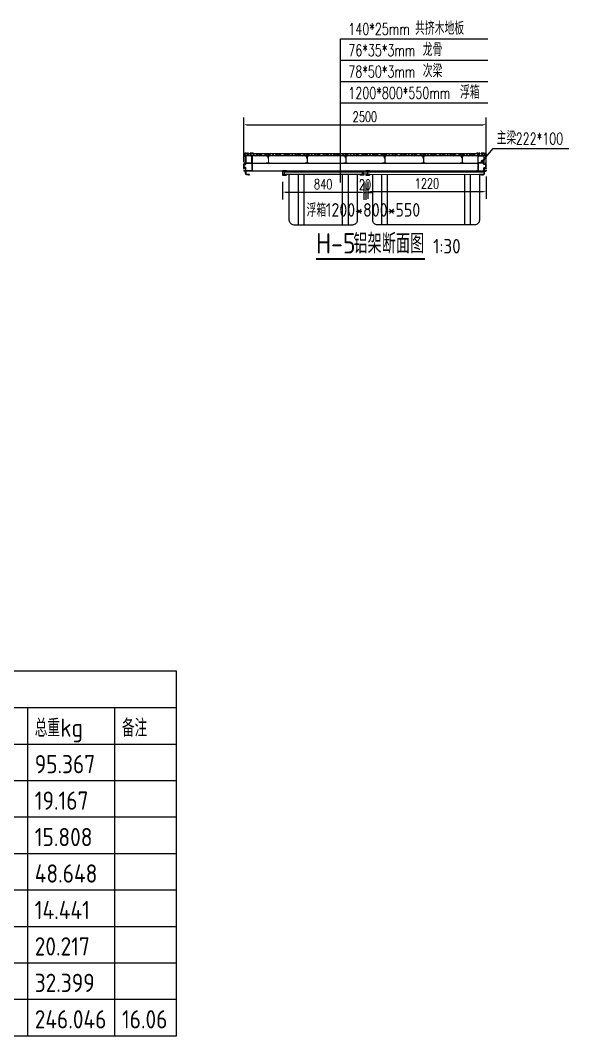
# Model space of a CAD drawing. Extents: x -89702 to 926017, y -610001 to -56924.
# Drawn here: x 145408 to 151063, y -587890 to -577415 of the extents above; entities that cross this region are included whole.
import ezdxf

# ---------------------------------------------------------------- set-up
doc = ezdxf.new("R2010")
doc.units = 0
doc.header["$LTSCALE"] = 10
doc.header["$MEASUREMENT"] = 0
for name, color, linetype in [('DIM_LEAD', 3, 'Continuous'), ('DIM_SYMB', 3, 'Continuous'), ('PUB_TAB', 7, 'Continuous'), ('PUB_TEXT', 7, 'Continuous'), ('W-STEEL_FRAME钢架', 3, 'Continuous'), ('W-STEEL_KEEL钢龙骨', 5, 'Continuous'), ('W-WOOD_FLOOR木地板', 30, 'Continuous'), ('浮箱U槽', 5, 'Continuous'), ('结构', 1, 'Continuous')]:
    doc.layers.add(name, color=color, linetype=linetype)
doc.styles.add('_TCH_DIM', font='SIMPLEX', dxfattribs={"bigfont": 'GBCBIG'})
doc.styles.get("Standard").update_dxf_attribs({"font": 'gbenor.shx', "bigfont": 'gbcbig.shx'})
doc.styles.add('STANDARD_T3', font='simplex.shx', dxfattribs={"width": 0.7, "bigfont": 'gbcbig.shx'})
doc.dimstyles.new('W&&30', dxfattribs={"dimtxt": 105, "dimasz": 30, "dimexe": 75, "dimexo": 90, "dimgap": 30, "dimtad": 1, "dimdec": 0, "dimzin": 0, "dimdsep": 46, "dimtxsty": 'STANDARD_T3', "dimcen": 0.09, "dimclrd": 1, "dimclre": 1, "dimclrt": 7, "dimazin": 2, "dimtfac": 1, "dimtdec": 0, "dimtix": 1, "dimtmove": 2, "dimatfit": 3, "dimfxl": 0, "dimtolj": 1, "dimtzin": 0, "dimarcsym": 0})

# ---------------------------------------------------------------- blocks, each defined once
blk = doc.blocks.new('0102')
at = {"color": 5, "lineweight": -3}
for p, q in [((-1521475, 1202749), (-1521475, 1203269)), ((-1521415, 1202749), (-1521415, 1203269)), ((-1520615, 1203269), (-1520615, 1202749)), ((-1520555, 1203269), (-1520555, 1202749))]:
    blk.add_line(p, q, dxfattribs=at)
at = {"color": 5}
blk.add_lwpolyline([(-1521615, 1203299), (-1521615, 1203269), (-1521565, 1203269), (-1520465, 1203268), (-1520415, 1203269), (-1520415, 1203299)], close=True, dxfattribs=at)
at = {"color": 5, "lineweight": -3}
blk.add_lwpolyline([(-1521565, 1203269), (-1521565, 1202799, 0.414214), (-1521515, 1202749), (-1520515, 1202749, 0.414214), (-1520465, 1202799), (-1520465, 1203269)], format="xyb", dxfattribs=at)
blk = doc.blocks.new('*D984')
at = {"layer": 'Defpoints', "color": 0, "transparency": 16777216}
for p in [(150212, -578936), (148992, -578990), (150212, -579182)]:
    blk.add_point(p, dxfattribs=at)
at = {"layer": 'W-STEEL_FRAME钢架', "color": 1, "lineweight": -2, "transparency": 16777216}
for p, q in [((150212, -579026), (150212, -579257)), ((148992, -579080), (148992, -579257)), ((149022, -579182), (150182, -579182))]:
    blk.add_line(p, q, dxfattribs=at)
at = {"layer": 'W-STEEL_FRAME钢架', "color": 1, "transparency": 16777216}
for points in [[(149022, -579177), (149022, -579187), (148992, -579182)], [(150182, -579177), (150182, -579187), (150212, -579182)]]:
    blk.add_solid(points, dxfattribs=at)
at = {"layer": 'W-STEEL_FRAME钢架', "color": 7, "transparency": 16777216, "insert": (149602, -579099), "char_height": 105, "attachment_point": 5, "style": 'STANDARD_T3'}
blk.add_mtext('\\A1;1220', dxfattribs=at)
blk = doc.blocks.new('*D983')
at = {"layer": 'Defpoints', "color": 0, "transparency": 16777216}
for p in [(150212, -578492), (147712, -578970), (150212, -578978)]:
    blk.add_point(p, dxfattribs=at)
at = {"layer": 'W-STEEL_FRAME钢架', "color": 1, "lineweight": -2, "transparency": 16777216}
for p, q in [((147712, -578880), (147712, -578417)), ((150212, -578888), (150212, -578417)), ((147742, -578492), (150182, -578492))]:
    blk.add_line(p, q, dxfattribs=at)
at = {"layer": 'W-STEEL_FRAME钢架', "color": 1, "transparency": 16777216}
for points in [[(147742, -578487), (147742, -578497), (147712, -578492)], [(150182, -578487), (150182, -578497), (150212, -578492)]]:
    blk.add_solid(points, dxfattribs=at)
at = {"layer": 'W-STEEL_FRAME钢架', "color": 7, "transparency": 16777216, "insert": (148962, -578410), "char_height": 105, "attachment_point": 5, "style": 'STANDARD_T3'}
blk.add_mtext('\\A1;2500', dxfattribs=at)
blk = doc.blocks.new('$matou$00000085')
at = {"color": 0, "lineweight": 5}
for p, q in [((-17, 36, 0), (-17, 37, 0)), ((-4, 34, 0), (-4, 35, 0)), ((-1, 13, 0), (-3, 13, 0))]:
    blk.add_line(p, q, dxfattribs=at)
at = {"color": 0, "lineweight": 0, "ltscale": 0.5}
blk.add_arc((-2, 17, 0), 4.07, 274.7282, 349.8472, dxfattribs=at)
at = {"layer": '结构', "color": 0, "linetype": 'ByBlock', "lineweight": 0, "ltscale": 0.5}
for p, q in [((-7, 38, 0), (-16, 38, 0)), ((-16, 35, 0), (-8, 35, 0)), ((-7, -34, 0), (-7, 34, 0)), ((-5, 33, 0), (-4, 34, 0)), ((-4, 33, 0), (-5, 33, 0)), ((-5, 31, 0), (-4, 32, 0)), ((-4, 31, 0), (-5, 31, 0)), ((-5, 31, 0), (-4, 31, 0)), ((-4, 31, 0), (-5, 31, 0)), ((-5, 29, 0), (-4, 29, 0)), ((-4, 29, 0), (-5, 29, 0)), ((-5, 27, 0), (-4, 27, 0)), ((-4, 27, 0), (-5, 27, 0)), ((-4, 26, 0), (-5, 25, 0)), ((-5, 25, 0), (-4, 25, 0)), ((-5, 24, 0), (-4, 23, 0)), ((-4, 24, 0), (-5, 24, 0)), ((-5, 22, 0), (-4, 22, 0)), ((-4, 22, 0), (-5, 22, 0)), ((-5, 20, 0), (-4, 20, 0)), ((-4, 20, 0), (-5, 20, 0)), ((-4, 32, 0), (-4, 33, 0)), ((-4, 31, 0), (-4, 29, 0)), ((-4, 31, 0), (-4, 31, 0)), ((-4, 29, 0), (-4, 27, 0)), ((-4, 27, 0), (-4, 26, 0)), ((-4, 25, 0), (-4, 24, 0)), ((-4, 23, 0), (-4, 22, 0)), ((-4, 22, 0), (-4, 20, 0)), ((-4, 20, 0), (-4, 19, 0)), ((-4, -34, 0), (-4, 12, 0)), ((-1, 34, 0), (-1, 35, 0)), ((0, 33, 0), (-1, 34, 0)), ((-1, 33, 0), (0, 33, 0)), ((-1, 32, 0), (-1, 33, 0)), ((0, 31, 0), (-1, 32, 0)), ((-1, 31, 0), (0, 31, 0)), ((-1, 30, 0), (-1, 31, 0)), ((0, 30, 0), (-1, 30, 0)), ((-1, 29, 0), (0, 30, 0)), ((-1, 28, 0), (-1, 29, 0)), ((0, 28, 0), (-1, 28, 0)), ((-1, 28, 0), (0, 28, 0)), ((-1, 26, 0), (-1, 28, 0)), ((0, 26, 0), (-1, 26, 0)), ((-1, 26, 0), (0, 26, 0)), ((-1, 25, 0), (-1, 26, 0)), ((0, 24, 0), (-1, 25, 0)), ((-1, 24, 0), (0, 24, 0)), ((-1, 23, 0), (-1, 24, 0)), ((0, 22, 0), (-1, 23, 0)), ((-1, 22, 0), (0, 22, 0)), ((-1, 22, 0), (-1, 22, 0)), ((-1, 21, 0), (-1, 22, 0)), ((0, 21, 0), (-1, 21, 0)), ((-1, 20, 0), (0, 21, 0)), ((-1, 19, 0), (-1, 20, 0)), ((2, 38, 0), (16, 38, 0)), ((3, 34, 0), (3, 17, 0)), ((16, 35, 0), (4, 35, 0)), ((17, 37, 0), (17, 36, 0)), ((-17, -35, 0), (-8, -35, 0)), ((-17, -38, 0), (-17, -36, 0)), ((17, -38, 0), (-17, -38, 0)), ((-3, -35, 0), (17, -35, 0)), ((17, -36, 0), (17, -38, 0))]:
    blk.add_line(p, q, dxfattribs=at)
for centre, radius, start, end in [((-16, 37, 0), 1, 90, 180), ((-16, 36, 0), 1, 180, 270), ((-8, 34, 0), 1, 0, 90), ((-7, 35, 0), 3, 0, 90.0017), ((-2, 19, 0), 1.75, 180, 0), ((-3, 12, 0), 1, 90, 180), ((2, 35, 0), 3, 89.9983, 180), ((4, 34, 0), 1, 90, 180), ((16, 37, 0), 1, 0, 90), ((16, 36, 0), 1, 270, 360), ((-17, -36, 0), 0.5, 90, 180), ((-17, -38, 0), 0.5, 180, 270), ((-8, -34, 0), 1, 270, 0), ((-3, -34, 0), 1, 180, 270), ((17, -36, 0), 0.5, 0, 90), ((17, -38, 0), 0.5, 270, 0)]:
    blk.add_arc(centre, radius, start, end, dxfattribs=at)
blk = doc.blocks.new('*U981')
at = {"layer": 'W-STEEL_KEEL钢龙骨', "yscale": -1, "rotation": 180}
blk.add_blockref('$matou$00000085', (0, 0, 0), dxfattribs=at)
blk = doc.blocks.new('*U982')
at = {"layer": '浮箱U槽', "color": 0, "linetype": 'ByBlock', "lineweight": -2, "transparency": 16777216}
for p in [(-2000, 0), (-1600, 0), (-1200, 0), (-800, 0), (-400, 0), (0, 0)]:
    blk.add_blockref('*U981', p, dxfattribs=at)
blk = doc.blocks.new('*D985')
at = {"layer": 'Defpoints', "color": 0, "transparency": 16777216}
for p in [(148952, -579011), (148972, -579011), (148972, -579193)]:
    blk.add_point(p, dxfattribs=at)
at = {"layer": 'W-STEEL_FRAME钢架', "color": 1, "lineweight": -2, "transparency": 16777216}
for p, q in [((148952, -579101), (148952, -579268)), ((148972, -579101), (148972, -579268)), ((148922, -579193), (148892, -579193)), ((148952, -579193), (148972, -579193)), ((149002, -579193), (149032, -579193))]:
    blk.add_line(p, q, dxfattribs=at)
at = {"layer": 'W-STEEL_FRAME钢架', "color": 1, "transparency": 16777216}
for points in [[(148922, -579188), (148922, -579198), (148952, -579193)], [(149002, -579188), (149002, -579198), (148972, -579193)]]:
    blk.add_solid(points, dxfattribs=at)
at = {"layer": 'W-STEEL_FRAME钢架', "color": 7, "transparency": 16777216, "insert": (148962, -579111), "char_height": 105, "attachment_point": 5, "style": 'STANDARD_T3'}
blk.add_mtext('\\A1;20', dxfattribs=at)
blk = doc.blocks.new('800')
at = {"color": 5, "lineweight": -3}
for p, q in [((-460, 520), (-460, 0)), ((-400, 520), (-400, 0)), ((0, 0), (0, 520)), ((60, 0), (60, 520))]:
    blk.add_line(p, q, dxfattribs=at)
at = {"color": 5}
blk.add_lwpolyline([(200, 550), (200, 520), (150, 520), (-550, 520), (-600, 520), (-600, 550)], close=True, dxfattribs=at)
at = {"color": 5, "lineweight": -3}
blk.add_lwpolyline([(150, 520), (150, 50, -0.414214), (100, 0), (-500, 0, -0.414214), (-550, 50), (-550, 520)], format="xyb", dxfattribs=at)
blk = doc.blocks.new('*D986')
at = {"layer": 'Defpoints', "color": 0, "transparency": 16777216}
for p in [(148112, -578990), (148952, -578990), (148952, -579188)]:
    blk.add_point(p, dxfattribs=at)
at = {"layer": 'W-STEEL_FRAME钢架', "color": 1, "lineweight": -2, "transparency": 16777216}
for p, q in [((148112, -579080), (148112, -579263)), ((148952, -579080), (148952, -579263)), ((148142, -579188), (148922, -579188))]:
    blk.add_line(p, q, dxfattribs=at)
at = {"layer": 'W-STEEL_FRAME钢架', "color": 1, "transparency": 16777216}
for points in [[(148142, -579183), (148142, -579193), (148112, -579188)], [(148922, -579183), (148922, -579193), (148952, -579188)]]:
    blk.add_solid(points, dxfattribs=at)
at = {"layer": 'W-STEEL_FRAME钢架', "color": 7, "transparency": 16777216, "insert": (148532, -579106), "char_height": 105, "attachment_point": 5, "style": 'STANDARD_T3'}
blk.add_mtext('\\A1;840', dxfattribs=at)

msp = doc.modelspace()

# ---------------------------------------------------------------- hatches: boundary and pattern name
at = {"layer": 'W-WOOD_FLOOR木地板'}
h = msp.add_hatch(dxfattribs=at)
h.set_pattern_fill('木纹01', color=256, scale=50)
h.set_pattern_definition([(360, (-201427.69, -403952.9), (200, 200), [10, -190]), (360, (-201567.69, -403932.9), (200, 200), [20, -180]), (360, (-201437.69, -403922.9), (200, 200), [10, -190]), (360, (-201557.69, -403902.9), (200, 200), [10, -190]), (360, (-201437.69, -403892.9), (200, 200), [10, -190]), (360, (-201547.69, -403882.9), (200, 200), [10, -190]), (360, (-201437.69, -403872.9), (200, 200), [10, -190]), (360, (-201547.69, -403852.9), (200, 200), [10, -110, 10, -70]), (360, (-201547.69, -403832.9), (200, 200), [20, -100, 10, -70]), (360, (-201557.69, -403802.9), (200, 200), [10, -30, 10, -80, 10, -60]), (360, (-201567.69, -403782.9), (200, 200), [10, -40, 20, -130]), (360, (-201437.69, -403772.9), (200, 200), [10, -190]), (360, (-201567.69, -403762.9), (200, 200), [10, -50, 10, -130]), (45, (-201587.69, -403952.9), (1e-13, 200), [28.2842, -254.55851]), (45, (-201417.69, -403952.9), (1e-13, 200), [56.56854, -226.27417]), (45, (-201417.69, -403852.9), (1e-13, 200), [14.142, -268.70071]), (45, (-201587.69, -403832.9), (1e-13, 200), [42.4264, -240.41631]), (45, (-201417.69, -403832.9), (1e-13, 200), [70.71068, -212.13203]), (45, (-201417.69, -403802.9), (1e-13, 200), [42.4264, -240.41631]), (315, (-201457.69, -403782.9), (200, -1e-13), [14.142, -268.70071]), (315, (-201527.69, -403942.9), (200, -1e-13), [28.2842, -254.55851]), (315, (-201517.69, -403862.9), (200, -1e-13), [28.2842, -254.55851]), (315, (-201457.69, -403902.9), (200, -1e-13), [28.2842, -254.55851]), (315, (-201467.69, -403822.9), (200, -1e-13), [28.2842, -254.55851]), (315, (-201457.69, -403802.9), (200, -1e-13), [42.4264, -240.41631]), (315, (-201507.69, -403922.9), (200, -1e-13), [42.4264, -240.41631]), (315, (-201477.69, -403912.9), (200, -1e-13), [42.4264, -240.41631]), (315, (-201507.69, -403842.9), (200, -1e-13), [42.4264, -240.41631]), (315, (-201487.69, -403832.9), (200, -1e-13), [42.4264, -240.41631]), (26.56505, (-201577.69, -403912.89), (200, 8e-08), [22.36068, -424.85292]), (26.56505, (-201427.69, -403922.89), (200, 8e-08), [89.44272, -357.77088]), (26.56505, (-201427.69, -403892.89), (200, 8e-08), [89.44272, -357.77088]), (26.56505, (-201427.69, -403872.89), (200, 8e-08), [89.4428, -134, 44.722, -179.048795]), (26.56505, (-201407.69, -403842.89), (200, 8e-08), [22.36068, -424.85292]), (26.56505, (-201587.69, -403772.89), (200, 8e-08), [22.36068, -424.85292]), (26.56505, (-201427.69, -403772.89), (200, 8e-08), [44.72136, -402.49224]), (333.43495, (-201477.69, -403952.89), (200, -8e-08), [44.72136, -402.49224]), (333.43495, (-201547.69, -403902.89), (200, -8e-08), [44.72136, -402.49224]), (333.43495, (-201547.69, -403932.89), (200, -8e-08), [22.36068, -424.85224]), (333.43495, (-201537.69, -403882.89), (200, -8e-08), [67.08204, -380.13156]), (333.43495, (-201497.69, -403882.89), (200, -8e-08), [44.72136, -402.49224]), (333.43495, (-201477.69, -403872.89), (200, -8e-08), [44.72136, -402.49224]), (333.43495, (-201537.69, -403852.89), (200, -8e-08), [22.36068, -424.85224]), (333.43495, (-201527.69, -403832.89), (200, -8e-08), [22.36068, -424.85224]), (333.43495, (-201447.69, -403792.89), (200, -8e-08), [22.36068, -424.85224]), (333.43495, (-201457.69, -403862.89), (200, -8e-08), [22.36068, -424.85224]), (333.43495, (-201547.69, -403802.89), (200, -8e-08), [67.08204, -380.13156]), (333.43495, (-201557.69, -403782.89), (200, -8e-08), [44.72136, -402.49224]), (333.43495, (-201447.69, -403842.89), (200, -8e-08), [22.36, -201.24, 22.36, -201.253595]), (333.43495, (-201507.69, -403802.89), (200, -8e-08), [44.72136, -402.49224]), (333.43495, (-201497.69, -403782.89), (200, -8e-08), [44.72136, -402.49224]), (333.43495, (-201557.69, -403762.89), (200, -8e-08), [44.72136, -402.49224]), (333.43495, (-201497.69, -403762.89), (200, -8e-08), [44.72136, -402.49224])])
h.paths.add_polyline_path([(147789.5, -578789.6), (147789.5, -578813.6), (150133.1, -578813.6), (150133.1, -578789.6)])

# ---------------------------------------------------------------- linework, layer by layer
at = {"color": 3, "lineweight": -3}
for p, q in [((147731.3, -578852.2), (147731.3, -578809.1)), ((147736.8, -578810.1), (147749.3, -578810.1)), ((147747.8, -578785.5), (147748.1, -578785.1)), ((147749.2, -578785.1), (147749.5, -578785.5)), ((147749.8, -578785.5), (147750.1, -578785.1)), ((147751.8, -578785.5), (147752.1, -578785.1)), ((147752.2, -578785), (147757.4, -578785)), ((147752.2, -578785), (147754.1, -578785)), ((147762.9, -578787.5), (147762.9, -578791.8)), ((147777, -578791.8), (147777, -578787.5)), ((147782.5, -578785), (147787.6, -578785)), ((147796.1, -578785.5), (147795.8, -578785.1)), ((147798.1, -578785.5), (147797.8, -578785.1)), ((147798.7, -578785.1), (147798.4, -578785.5)), ((147799.5, -578814.6), (147799.5, -578852.2)), ((147800.1, -578785.5), (147799.8, -578785.1)), ((147802.8, -578785), (147805.2, -578785)), ((150121.6, -578785), (150119.2, -578785)), ((150124.3, -578785.5), (150124.6, -578785.1)), ((150124.9, -578814.6), (150124.9, -578852.2)), ((150125.7, -578785.1), (150126, -578785.5)), ((150126.3, -578785.5), (150126.6, -578785.1)), ((150128.3, -578785.5), (150128.6, -578785.1)), ((150141.9, -578785), (150136.8, -578785)), ((150147.4, -578791.8), (150147.4, -578787.5)), ((150161.5, -578787.5), (150161.5, -578791.8)), ((150172.2, -578785), (150167, -578785)), ((150172.2, -578785), (150170.3, -578785)), ((150172.6, -578785.5), (150172.3, -578785.1)), ((150174.6, -578785.5), (150174.3, -578785.1)), ((150175.2, -578785.1), (150174.9, -578785.5)), ((150187.6, -578810.1), (150175.1, -578810.1)), ((150176.6, -578785.5), (150176.3, -578785.1)), ((150193.1, -578852.2), (150193.1, -578809.1)), ((147712.2, -578917.7), (147712.2, -578898.9)), ((147799.5, -578918.9), (147799.5, -578968.2)), ((150124.9, -578918.9), (150124.9, -578968.2)), ((150212.2, -578917.7), (150212.2, -578898.9))]:
    msp.add_line(p, q, dxfattribs=at)
at = {"color": 0}
msp.add_line((147762.9, -578789.7), (147777, -578789.7), dxfattribs=at)
at = {"color": 1, "lineweight": -3}
for p, q in [((147799.5, -578890.2), (150124.9, -578890.2)), ((147799.5, -578968.2), (150124.9, -578968.2))]:
    msp.add_line(p, q, dxfattribs=at)
at = {"color": 3, "lineweight": -3}
for points in [[(147732.3, -578785, 0.4142136), (147712.2, -578805.1), (147712.2, -578806.7)], [(147716.2, -578804), (147716.2, -578804), (147732.8, -578804, -0.4142136), (147734.8, -578806.1), (147734.8, -578808.1, 0.4139088), (147736.8, -578810.1)], [(147729.3, -578807.1), (147722.3, -578807.1, 0.3624885), (147721.4, -578807.9), (147720, -578815.3)], [(147732.3, -578789), (147732.3, -578789), (147748.3, -578789, -0.4142136), (147751.4, -578792), (147751.4, -578808.1, -0.4145184), (147749.3, -578810.1)], [(147737, -578785, -0.1989124), (147737.2, -578785.1), (147737.5, -578785.5)], [(147737.7, -578785.5), (147738, -578785.1, -0.1989124), (147738.2, -578785), (147739, -578785, -0.1989124), (147739.2, -578785.1), (147739.5, -578785.5)], [(147739.8, -578785.5), (147740.1, -578785.1, -0.1989124), (147740.2, -578785), (147741, -578785, -0.1989124), (147741.2, -578785.1), (147741.5, -578785.5)], [(147741.8, -578785.5), (147742.1, -578785.1, -0.1989124), (147742.2, -578785), (147743, -578785, -0.1989124), (147743.2, -578785.1), (147743.5, -578785.5)], [(147743.8, -578785.5), (147744.1, -578785.1, -0.1989124), (147744.2, -578785), (147745, -578785, -0.1989124), (147745.2, -578785.1), (147745.5, -578785.5)], [(147745.8, -578785.5), (147746.1, -578785.1, -0.1989124), (147746.2, -578785), (147747.1, -578785, -0.1989124), (147747.2, -578785.1), (147747.5, -578785.5)], [(147748.1, -578785.1, -0.1989124), (147748.2, -578785), (147749.1, -578785)], [(147750.2, -578785), (147751.1, -578785, -0.1989124), (147751.2, -578785.1), (147751.5, -578785.5)], [(147769.3, -578810.1), (147755.9, -578810.1, -0.4142136), (147754.9, -578809.1), (147754.9, -578793, -0.4142136), (147755.9, -578792), (147762.7, -578792)], [(147770.5, -578810.1, 0.1989124), (147770.4, -578810.2), (147770.1, -578810.5, -0.4142136), (147769.8, -578810.5), (147769.5, -578810.2, 0.1989124), (147769.3, -578810.1)], [(147770.5, -578810.1), (147784, -578810.1, 0.4142136), (147785, -578809.1), (147785, -578793, 0.4142136), (147784, -578792), (147777.2, -578792)], [(147788, -578785.5), (147787.7, -578785.1, 0.1989124), (147787.6, -578785), (147785.8, -578785)], [(147790.1, -578785.5), (147789.8, -578785.1, 0.1989124), (147789.6, -578785), (147788.8, -578785, 0.1989124), (147788.6, -578785.1), (147788.3, -578785.5)], [(147799.5, -578814.6, 0.4142136), (147798.5, -578813.6), (147789.5, -578813.6, -0.4142136), (147788.5, -578812.6), (147788.5, -578789, -0.4142136), (147789.5, -578788)], [(147812.6, -578787.5), (147812.6, -578787.8, -0.4142136), (147812.4, -578788), (147789.5, -578788)], [(147792.1, -578785.5), (147791.8, -578785.1, 0.1989124), (147791.6, -578785), (147790.8, -578785, 0.1989124), (147790.6, -578785.1), (147790.3, -578785.5)], [(147794.1, -578785.5), (147793.8, -578785.1, 0.1989124), (147793.6, -578785), (147792.8, -578785, 0.1989124), (147792.6, -578785.1), (147792.3, -578785.5)], [(147795.6, -578785), (147794.8, -578785, 0.1989124), (147794.7, -578785.1), (147794.4, -578785.5)], [(147797.6, -578785), (147796.8, -578785, 0.1989124), (147796.7, -578785.1), (147796.4, -578785.5)], [(147799.7, -578785), (147798.8, -578785, 0.1989124), (147798.7, -578785.1)], [(147802.1, -578785.5), (147801.8, -578785.1, 0.1989124), (147801.7, -578785), (147800.8, -578785, 0.1989124), (147800.7, -578785.1), (147800.4, -578785.5)], [(147802.8, -578785, 0.1989124), (147802.7, -578785.1), (147802.4, -578785.5)], [(150111.8, -578787.5), (150111.8, -578787.8, 0.4142136), (150112, -578788), (150134.9, -578788)], [(150121.6, -578785, -0.1989124), (150121.7, -578785.1), (150122, -578785.5)], [(150122.3, -578785.5), (150122.6, -578785.1, -0.1989124), (150122.7, -578785), (150123.6, -578785, -0.1989124), (150123.7, -578785.1), (150124, -578785.5)], [(150124.7, -578785), (150125.6, -578785, -0.1989124), (150125.7, -578785.1)], [(150124.9, -578814.6, -0.4142136), (150125.9, -578813.6), (150134.9, -578813.6, 0.4142136), (150135.9, -578812.6), (150135.9, -578789, 0.4142136), (150134.9, -578788)], [(150126.8, -578785), (150127.6, -578785, -0.1989124), (150127.7, -578785.1), (150128, -578785.5)], [(150128.8, -578785), (150129.6, -578785, -0.1989124), (150129.7, -578785.1), (150130, -578785.5)], [(150130.3, -578785.5), (150130.6, -578785.1, -0.1989124), (150130.8, -578785), (150131.6, -578785, -0.1989124), (150131.7, -578785.1), (150132, -578785.5)], [(150132.3, -578785.5), (150132.6, -578785.1, -0.1989124), (150132.8, -578785), (150133.6, -578785, -0.1989124), (150133.8, -578785.1), (150134.1, -578785.5)], [(150134.3, -578785.5), (150134.6, -578785.1, -0.1989124), (150134.8, -578785), (150135.6, -578785, -0.1989124), (150135.8, -578785.1), (150136.1, -578785.5)], [(150136.3, -578785.5), (150136.6, -578785.1, -0.1989124), (150136.8, -578785), (150138.6, -578785)], [(150153.9, -578810.1), (150140.4, -578810.1, -0.4142136), (150139.4, -578809.1), (150139.4, -578793, -0.4142136), (150140.4, -578792), (150147.2, -578792)], [(150153.9, -578810.1, -0.1989124), (150154, -578810.2), (150154.3, -578810.5, 0.4142136), (150154.6, -578810.5), (150154.9, -578810.2, -0.1989124), (150155.1, -578810.1)], [(150155.1, -578810.1), (150168.5, -578810.1, 0.4142136), (150169.5, -578809.1), (150169.5, -578793, 0.4142136), (150168.5, -578792), (150161.7, -578792)], [(150174.2, -578785), (150173.3, -578785, 0.1989124), (150173.2, -578785.1), (150172.9, -578785.5)], [(150192.1, -578789), (150192.1, -578789), (150176.1, -578789, 0.4142136), (150173, -578792), (150173, -578808.1, 0.4145184), (150175.1, -578810.1)], [(150176.3, -578785.1, 0.1989124), (150176.2, -578785), (150175.3, -578785)], [(150178.6, -578785.5), (150178.3, -578785.1, 0.1989124), (150178.2, -578785), (150177.3, -578785, 0.1989124), (150177.2, -578785.1), (150176.9, -578785.5)], [(150180.6, -578785.5), (150180.3, -578785.1, 0.1989124), (150180.2, -578785), (150179.3, -578785, 0.1989124), (150179.2, -578785.1), (150178.9, -578785.5)], [(150182.6, -578785.5), (150182.3, -578785.1, 0.1989124), (150182.2, -578785), (150181.4, -578785, 0.1989124), (150181.2, -578785.1), (150180.9, -578785.5)], [(150184.6, -578785.5), (150184.3, -578785.1, 0.1989124), (150184.2, -578785), (150183.4, -578785, 0.1989124), (150183.2, -578785.1), (150182.9, -578785.5)], [(150186.7, -578785.5), (150186.4, -578785.1, 0.1989124), (150186.2, -578785), (150185.4, -578785, 0.1989124), (150185.2, -578785.1), (150184.9, -578785.5)], [(150187.4, -578785, 0.1989124), (150187.2, -578785.1), (150186.9, -578785.5)], [(150208.1, -578804), (150208.1, -578804), (150191.6, -578804, 0.4142136), (150189.6, -578806.1), (150189.6, -578808.1, -0.4139088), (150187.6, -578810.1)], [(150192.1, -578785, -0.4142136), (150212.2, -578805.1), (150212.2, -578806.7)], [(150195.1, -578807.1), (150202.1, -578807.1, -0.3624885), (150203, -578807.9), (150204.4, -578815.3)], [(147712.2, -578917.7, 0.1989124), (147712.3, -578917.8), (147712.6, -578918.1, -0.4142136), (147712.6, -578918.4), (147712.3, -578918.7, 0.1989124), (147712.2, -578918.9)], [(147712.2, -578943.6, 0.4142136), (147714.7, -578946.1), (147716, -578946.1, 0.4142136), (147716.2, -578945.9)], [(147716.2, -578945.9), (147716.2, -578939.1, -0.4142136), (147717.2, -578938.1), (147730.3, -578938.1, -0.4142136), (147731.3, -578939.1), (147731.3, -578952.6, 0.1989124), (147731.3, -578952.7), (147731.6, -578953, -0.4142136), (147731.6, -578953.3), (147731.3, -578953.6, 0.1989124), (147731.3, -578953.8), (147731.3, -578967.2, -0.4142136), (147730.3, -578968.2), (147717.2, -578968.2, -0.4142136), (147716.2, -578967.2), (147716.2, -578960.4)], [(147718.8, -578889.4, -0.4035353), (147720, -578890.3), (147721.4, -578897.6, 0.3624885), (147722.3, -578898.5), (147729.3, -578898.5, 0.4142136), (147731.3, -578896.5), (147731.3, -578853.4)], [(147731.3, -578852.2, 0.1989124), (147731.3, -578852.3), (147731.6, -578852.6, -0.4142136), (147731.6, -578852.9), (147731.3, -578853.2, 0.1989124), (147731.3, -578853.4)], [(147799.5, -578890.2), (147799.5, -578968.2, 2.4142136), (147800, -578968.7), (147811.6, -578968.7, -0.4142136), (147812.6, -578969.7), (147812.6, -578970.7, -0.4142136), (147811.6, -578971.7)], [(147799.5, -578852.3), (147799.2, -578852.6, 0.4142136), (147799.2, -578852.9), (147799.5, -578853.2, -0.1989124), (147799.5, -578853.4), (147799.5, -578853.4), (147799.5, -578917.7)], [(147799.5, -578917.8), (147799.2, -578918.1, 0.4142136), (147799.2, -578918.4), (147799.5, -578918.7)], [(150124.9, -578890.2), (150124.9, -578968.2, -2.4142136), (150124.4, -578968.7), (150112.8, -578968.7, 0.4142136), (150111.8, -578969.7), (150111.8, -578970.7, 0.4142136), (150112.8, -578971.7)], [(150124.9, -578852.3), (150125.2, -578852.6, -0.4142136), (150125.2, -578852.9), (150124.9, -578853.2, 0.1989124), (150124.9, -578853.4), (150124.9, -578853.4), (150124.9, -578917.7)], [(150124.9, -578917.8), (150125.2, -578918.1, -0.4142136), (150125.2, -578918.4), (150124.9, -578918.7)], [(150193.1, -578852.2, -0.1989124), (150193.1, -578852.3), (150192.8, -578852.6, 0.4142136), (150192.8, -578852.9), (150193.1, -578853.2, -0.1989124), (150193.1, -578853.4)], [(150208.2, -578945.9), (150208.2, -578939.1, 0.4142136), (150207.2, -578938.1), (150194.1, -578938.1, 0.4142136), (150193.1, -578939.1), (150193.1, -578952.6, -0.1989124), (150193.1, -578952.7), (150192.8, -578953, 0.4142136), (150192.8, -578953.3), (150193.1, -578953.6, -0.1989124), (150193.1, -578953.8), (150193.1, -578967.2, 0.4142136), (150194.1, -578968.2), (150207.2, -578968.2, 0.4142136), (150208.2, -578967.2), (150208.2, -578960.4)], [(150205.6, -578889.4, 0.4035353), (150204.4, -578890.3), (150203, -578897.6, -0.3624885), (150202.1, -578898.5), (150195.1, -578898.5, -0.4142136), (150193.1, -578896.5), (150193.1, -578853.4)], [(150212.2, -578943.6, -0.4142136), (150209.7, -578946.1), (150208.4, -578946.1, -0.4142136), (150208.2, -578945.9)], [(150212.2, -578917.7, -0.1989124), (150212.1, -578917.8), (150211.8, -578918.1, 0.4142136), (150211.8, -578918.4), (150212.1, -578918.7, -0.1989124), (150212.2, -578918.9)], [(147712.2, -578965.7), (147712.2, -578969.7, 0.4142136), (147714.2, -578971.7)], [(147743.3, -579007.9, -0.4142136), (147731.3, -578995.8), (147731.3, -578973.8, 0.4142136), (147729.3, -578971.7), (147714.2, -578971.7)], [(147716.2, -578960.4, 0.4142136), (147716, -578960.2), (147714.7, -578960.2)], [(147811.6, -578971.7), (147736.3, -578971.7, 0.4142136), (147734.3, -578973.8), (147734.3, -578995.8, 0.4142136), (147743.3, -579004.9)], [(147759.9, -579007.8), (147760.2, -579007.5, -0.4142136), (147760.5, -579007.5), (147760.8, -579007.8, 0.1989124), (147761, -579007.9), (147769.4, -579007.9, 0.4142136), (147770.4, -579006.9), (147770.4, -579005.9, 0.4142136), (147769.4, -579004.9), (147743.3, -579004.9)], [(147759.9, -579007.8, -0.1989124), (147759.8, -579007.9), (147743.3, -579007.9)], [(150112.8, -578971.7), (150188.1, -578971.7, -0.4142136), (150190.1, -578973.8), (150190.1, -578995.8, -0.4142136), (150181.1, -579004.9)], [(150164.5, -579007.8), (150164.2, -579007.5, 0.4142136), (150163.9, -579007.5), (150163.6, -579007.8, -0.1989124), (150163.4, -579007.9), (150155, -579007.9, -0.4142136), (150154, -579006.9), (150154, -579005.9, -0.4142136), (150155, -579004.9), (150181.1, -579004.9)], [(150164.5, -579007.8, 0.1989124), (150164.6, -579007.9), (150181.1, -579007.9)], [(150181.1, -579007.9, 0.4142136), (150193.1, -578995.8), (150193.1, -578973.8, -0.4142136), (150195.1, -578971.7), (150210.2, -578971.7)], [(150208.2, -578960.4, -0.4142136), (150208.4, -578960.2), (150209.7, -578960.2)], [(150212.2, -578965.7), (150212.2, -578969.7, -0.4142136), (150210.2, -578971.7)]]:
    msp.add_lwpolyline(points, format="xyb", dxfattribs=at)
for points in [[(147732.3, -578785), (147737, -578785), (147734.6, -578785)], [(150192.1, -578785), (150187.4, -578785), (150189.8, -578785)], [(147712.2, -578943.6), (147712.2, -578933.2), (147712.2, -578918.9)], [(150212.2, -578943.6), (150212.2, -578933.2), (150212.2, -578918.9)]]:
    msp.add_lwpolyline(points, dxfattribs=at)
for points in [[(147788, -578817.1, -0.356394), (147785, -578814.7, 0.356394), (147783.1, -578813.1), (147737.8, -578813.1, 0.4142136), (147734.8, -578816.1), (147734.8, -578883.4, 0.4142136), (147736.8, -578885.4), (147793, -578885.4, 0.4142136), (147796, -578882.4), (147796, -578820.2, 0.4142136), (147793, -578817.1)], [(150136.4, -578817.1, 0.356394), (150139.4, -578814.7, -0.356394), (150141.3, -578813.1), (150186.6, -578813.1, -0.4142136), (150189.6, -578816.1), (150189.6, -578883.4, -0.4142136), (150187.6, -578885.4), (150131.4, -578885.4, -0.4142136), (150128.4, -578882.4), (150128.4, -578820.2, -0.4142136), (150131.4, -578817.1)], [(147796, -578965.2, -0.4142136), (147793, -578968.2), (147737.8, -578968.2, -0.4142136), (147734.8, -578965.2), (147734.8, -578937.6, 0.4142136), (147731.8, -578934.6), (147718.7, -578934.6, -0.4142136), (147715.7, -578931.6), (147715.7, -578906, -0.4142136), (147718.7, -578903), (147731.8, -578903, 0.4142136), (147734.8, -578900), (147734.8, -578890.4, -0.4142136), (147736.8, -578888.4), (147793, -578888.4, -0.4142136), (147796, -578891.4)], [(150128.4, -578965.2, 0.4142136), (150131.4, -578968.2), (150186.6, -578968.2, 0.4142136), (150189.6, -578965.2), (150189.6, -578937.6, -0.4142136), (150192.6, -578934.6), (150205.7, -578934.6, 0.4142136), (150208.7, -578931.6), (150208.7, -578906, 0.4142136), (150205.7, -578903), (150192.6, -578903, -0.4142136), (150189.6, -578900), (150189.6, -578890.4, 0.4142136), (150187.6, -578888.4), (150131.4, -578888.4, 0.4142136), (150128.4, -578891.4)]]:
    msp.add_lwpolyline(points, format="xyb", close=True, dxfattribs=at)
at = {"color": 4}
for points in [[(148112.3, -578968.2), (148112.3, -579011.2), (148152.3, -579011.2), (148152.3, -579007.2), (148116.3, -579007.2), (148116.3, -578972.2), (148152.3, -578972.2), (148152.3, -578968.2)], [(148952.3, -578968.2), (148952.3, -579011.2), (148912.3, -579011.2), (148912.3, -579007.2), (148948.3, -579007.2), (148948.3, -578972.2), (148912.3, -578972.2), (148912.3, -578968.2)], [(148972.1, -578968.2), (148972.1, -579011.2), (149012.1, -579011.2), (149012.1, -579007.2), (148976.1, -579007.2), (148976.1, -578972.2), (149012.1, -578972.2), (149012.1, -578968.2)]]:
    msp.add_lwpolyline(points, close=True, dxfattribs=at)
at = {"color": 3, "lineweight": -3}
for centre, radius, start, end in [((147722.1, -578806.7), 9.88, 179.70936, 251.9861), ((147732.2, -578805), 16, 89.81657, 176.44721), ((147719, -578815.1), 1, 270, 349.7), ((147729.3, -578809.1), 2.01, 0, 90), ((147737.6, -578785.4), 0.201, 225, 315), ((147739.6, -578785.4), 0.201, 225, 315), ((147741.6, -578785.4), 0.201, 225, 315), ((147743.6, -578785.4), 0.201, 225, 315), ((147745.6, -578785.4), 0.201, 225, 315), ((147747.6, -578785.4), 0.201, 225, 315), ((147749.1, -578785.2), 0.201, 45, 90), ((147749.7, -578785.4), 0.201, 225, 315), ((147750.2, -578785.2), 0.201, 90, 135), ((147751.7, -578785.4), 0.201, 225, 315), ((147752.2, -578785.2), 0.201, 90, 135), ((147757.7, -578791.6), 6.62, 38.30466, 92.80743), ((147762.7, -578791.8), 0.201, 270, 0.27411), ((147782.1, -578791.6), 6.62, 87.19257, 141.69534), ((147777.2, -578791.8), 0.201, 180, 270), ((147788.2, -578785.4), 0.201, 225, 315), ((147790.2, -578785.4), 0.201, 225, 315), ((147792.2, -578785.4), 0.201, 225, 315), ((147794.2, -578785.4), 0.201, 225, 315), ((147795.6, -578785.2), 0.201, 45, 90), ((147796.2, -578785.4), 0.201, 225, 315), ((147797.6, -578785.2), 0.201, 45, 90), ((147798.2, -578785.4), 0.201, 225, 315), ((147799.7, -578785.2), 0.201, 45, 90), ((147800.2, -578785.4), 0.201, 225, 315), ((147802.2, -578785.4), 0.201, 225, 315), ((147804.6, -578798.8), 13.8, 54.83943, 92.38149), ((150119.8, -578798.8), 13.8, 87.61851, 125.16057), ((150122.2, -578785.4), 0.201, 225, 315), ((150124.2, -578785.4), 0.201, 225, 315), ((150124.7, -578785.2), 0.201, 90, 135), ((150126.2, -578785.4), 0.201, 225, 315), ((150126.8, -578785.2), 0.201, 90, 135), ((150128.2, -578785.4), 0.201, 225, 315), ((150128.8, -578785.2), 0.201, 90, 135), ((150130.2, -578785.4), 0.201, 225, 315), ((150132.2, -578785.4), 0.201, 225, 315), ((150134.2, -578785.4), 0.201, 225, 315), ((150136.2, -578785.4), 0.201, 225, 315), ((150142.2, -578791.6), 6.62, 38.30466, 92.80743), ((150147.2, -578791.8), 0.201, 270, 360), ((150166.7, -578791.6), 6.62, 87.19257, 141.69534), ((150161.7, -578791.8), 0.201, 179.72589, 270), ((150172.2, -578785.2), 0.201, 45, 90), ((150172.7, -578785.4), 0.201, 225, 315), ((150174.2, -578785.2), 0.201, 45, 90), ((150174.7, -578785.4), 0.201, 225, 315), ((150175.3, -578785.2), 0.201, 90, 135), ((150176.8, -578785.4), 0.201, 225, 315), ((150178.8, -578785.4), 0.201, 225, 315), ((150180.8, -578785.4), 0.201, 225, 315), ((150182.8, -578785.4), 0.201, 225, 315), ((150184.8, -578785.4), 0.201, 225, 315), ((150186.8, -578785.4), 0.201, 225, 315), ((150192.2, -578805), 16, 3.55279, 90.18343), ((150195.1, -578809.1), 2.01, 90, 180), ((150205.4, -578815.1), 1, 190.3, 270), ((150202.3, -578806.7), 9.88, 288.0139, 0.29064), ((147722.3, -578898.9), 10.1, 110.04221, 179.70548), ((147799.3, -578852.2), 0.201, 315, 0), ((147799.3, -578917.7), 0.201, 315, 0), ((147799.3, -578918.9), 0.201, 360, 45), ((150125.1, -578852.2), 0.201, 180, 225), ((150125.1, -578917.7), 0.201, 180, 225), ((150125.1, -578918.9), 0.201, 135, 180), ((150202.1, -578898.9), 10.1, 0.29452, 69.95779), ((147718.8, -578965.4), 6.62, 128.30466, 182.80743), ((150205.6, -578965.4), 6.62, 357.19257, 51.69534)]:
    msp.add_arc(centre, radius, start, end, dxfattribs=at)
at = {"layer": 'DIM_LEAD'}
for p, q in [((150170.1, -578871.9), (150283.1, -578738)), ((150283.1, -578738), (151063.3, -578738))]:
    msp.add_line(p, q, dxfattribs=at)
at = {"layer": 'DIM_LEAD', "const_width": 16}
msp.add_lwpolyline([(150165, -578878, 1), (150175.3, -578865.8, 1)], format="xyb", close=True, dxfattribs=at)
at = {"layer": 'DIM_SYMB'}
for p, q in [((148711, -578266), (148711, -577606.6)), ((148711, -577606.6), (150230.5, -577606.6)), ((148711, -577826.4), (150230.5, -577826.4)), ((148711, -578046.2), (150230.5, -578046.2)), ((148711, -579089.4), (148711, -578266)), ((148711, -578266), (150230.5, -578266))]:
    msp.add_line(p, q, dxfattribs=at)
at = {"layer": 'DIM_SYMB', "const_width": 21}
msp.add_lwpolyline([(148458.2, -579878.3), (149582.2, -579878.3)], dxfattribs=at)
at = {"layer": 'PUB_TAB'}
msp.add_lwpolyline([(140306.7, -587890.2), (147017.7, -587890.2), (147017.7, -584130.1), (140306.7, -584130.1)], close=True, dxfattribs=at)
for points in [[(140306.7, -584506.1), (147017.7, -584506.1)], [(145481.5, -584506.1), (145481.5, -587890.2)], [(146380.6, -584506.1), (146380.6, -587890.2)], [(140306.7, -584882.1), (147017.7, -584882.1)], [(140306.7, -585258.1), (147017.7, -585258.1)], [(140306.7, -585634.1), (147017.7, -585634.1)], [(140306.7, -586010.2), (147017.7, -586010.2)], [(140306.7, -586386.2), (147017.7, -586386.2)], [(140306.7, -586762.2), (147017.7, -586762.2)], [(140306.7, -587138.2), (147017.7, -587138.2)], [(140306.7, -587514.2), (147017.7, -587514.2)]]:
    msp.add_lwpolyline(points, dxfattribs=at)
at = {"layer": 'W-WOOD_FLOOR木地板'}
msp.add_lwpolyline([(147789.5, -578789.6), (150133.1, -578789.6), (150133.1, -578813.6), (147789.5, -578813.6)], close=True, dxfattribs=at)

# ---------------------------------------------------------------- block references
at = {"color": 0, "xscale": -1}
msp.add_blockref('0102', (-1371422.7, -1782275.8), dxfattribs=at)
at = {"layer": '浮箱U槽'}
for name, p in [('*U982', (149962, -578851.6)), ('800', (148732.3, -579527.2))]:
    msp.add_blockref(name, p, dxfattribs=at)

# ---------------------------------------------------------------- texts
at = {"layer": 'PUB_TAB'}
for s, height, p in [('总重', 181.34, (145556.7, -584806.9)), ('备注', 181.34, (146455.8, -584806.9)), ('kg', 188.01, (145820.8, -584806.9)), ('95.367', 188.01, (145556.7, -585182.9)), ('19.167', 188.01, (145556.7, -585558.9)), ('15.808', 188.01, (145556.7, -585935)), ('48.648', 188.01, (145556.7, -586311)), ('14.441', 188.01, (145556.7, -586687)), ('20.217', 188.01, (145556.7, -587063)), ('32.399', 188.01, (145556.7, -587439)), ('246.046', 188.01, (145556.7, -587815)), ('16.06', 188.01, (146455.8, -587815))]:
    msp.add_text(s, height=height, dxfattribs=at).set_placement(p)
at = {"layer": 'PUB_TEXT', "color": 7, "style": '_TCH_DIM', "width": 0.705882}
for s, p in [('140*25mm', (148790.8, -577564.6)), ('76*35*3mm', (148790.8, -577784.4)), ('78*50*3mm', (148790.8, -578004.2)), ('1200*800*550mm', (148790.8, -578224)), ('222*100', (150517.3, -578696))]:
    msp.add_text(s, height=119, dxfattribs=at).set_placement(p)
at = {"layer": 'PUB_TEXT', "color": 7, "style": '_TCH_DIM'}
for s, p in [('共挤木地板', (149478.8, -577564.6)), ('龙骨', (149558.8, -577784.4)), ('次梁', (149558.8, -578004.2)), ('浮箱', (149942.8, -578224)), ('主梁', (150320.7, -578696))]:
    msp.add_text(s, height=135.04, dxfattribs=at).set_placement(p)
at = {"layer": 'PUB_TEXT'}
for s, height, p in [('浮箱', 135.04, (148360.2, -579441.1)), ('1200*800*550', 140, (148556.8, -579441.1))]:
    msp.add_text(s, height=height, dxfattribs=at).set_placement(p)
at = {"layer": 'PUB_TEXT', "color": 7}
for s, height, p in [('H-5', 210, (148458.2, -579820.6)), ('铝架断面图', 202.55, (148843.2, -579820.6)), ('1:30', 150, (149666.2, -579820.6))]:
    msp.add_text(s, height=height, dxfattribs=at).set_placement(p)

# ---------------------------------------------------------------- dimensions: what is measured, and where the dimension line sits
at = {"layer": 'W-STEEL_FRAME钢架'}
dim = msp.add_linear_dim(base=(150212.2, -578492.2), p1=(147712.2, -578969.8), p2=(150212.2, -578978), angle=180, dimstyle='W&&30', dxfattribs=at)
dim.commit()
dim.dimension.update_dxf_attribs({"geometry": '*D983', "text_midpoint": (148962.2, -578409.7)})
for base, p1, p2, picture, middle in [((150212.2, -579181.8), (148992.1, -578989.8), (150212.2, -578936.1), '*D984', (149602.2, -579099.3)), ((148952.3, -579188.2), (148112.3, -578989.7), (148952.3, -578989.7), '*D986', (148532.3, -579105.7)), ((148972.1, -579193.4), (148952.3, -579011.2), (148972.1, -579011.2), '*D985', (148962.2, -579110.9))]:
    dim = msp.add_linear_dim(base=base, p1=p1, p2=p2, dimstyle='W&&30', dxfattribs=at)
    dim.commit()
    dim.dimension.update_dxf_attribs({"geometry": picture, "text_midpoint": middle})

doc.saveas('drawing.dxf')
